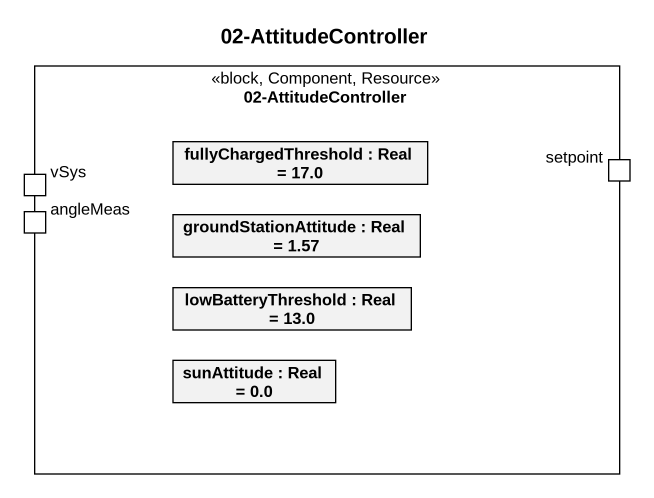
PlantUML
@startuml
title 02-AttitudeController
rectangle "02-AttitudeController" as r02_AttitudeController <<block, Component, Resource>> {
  rectangle "fullyChargedThreshold : Real = 17.0" as fullyChargedThreshold
  port vSys
  port angleMeas
  rectangle "groundStationAttitude : Real = 1.57" as groundStationAttitude
  port setpoint
  rectangle "lowBatteryThreshold : Real = 13.0" as lowBatteryThreshold
  rectangle "sunAttitude : Real = 0.0" as sunAttitude
}
@enduml
